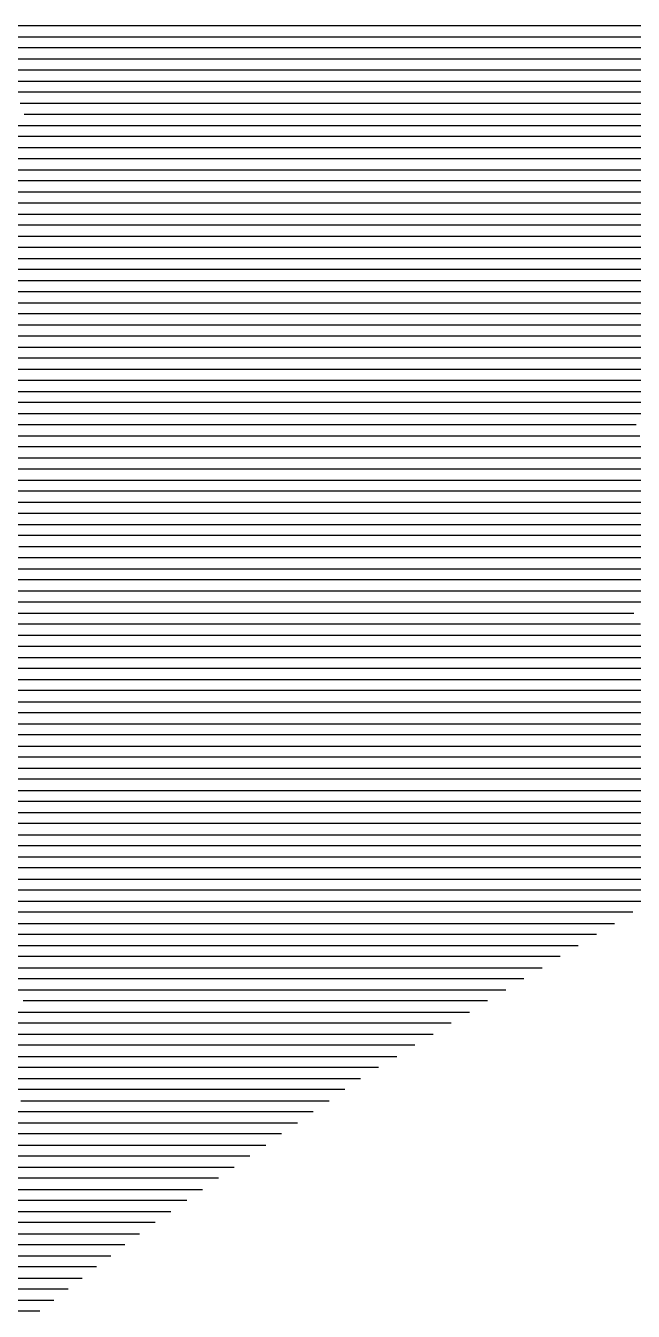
# Model space of a CAD drawing. Header units: metres. Extents: x -6.9 to 6.9, y -7 to 7.
# Drawn here: x -2.959 to -2.411, y 3.97 to 5.13 of the extents above; entities that cross this region are included whole.
import ezdxf

# ---------------------------------------------------------------- set-up
doc = ezdxf.new("R2010")
doc.units = ezdxf.units.M

msp = doc.modelspace()

# ---------------------------------------------------------------- linework, layer by layer
for p, q in [((-2.735125, 5.129597, -0.841392), (-2.988382, 5.129597, -0.883428)), ((-2.524326, 5.129597, -0.807016), (-2.735125, 5.129597, -0.841392)), ((-2.227061, 5.129597, -0.7572), (-2.524326, 5.129597, -0.807016)), ((-2.984877, 5.119597, -0.882415), (-2.729, 5.119597, -0.839944)), ((-2.729, 5.119597, -0.839944), (-2.521104, 5.119597, -0.806042)), ((-2.521104, 5.119597, -0.806042), (-2.221332, 5.119597, -0.755806)), ((-2.722874, 5.109597, -0.838497), (-2.981373, 5.109597, -0.881402)), ((-2.517882, 5.109597, -0.805067), (-2.722874, 5.109597, -0.838497)), ((-2.215602, 5.109597, -0.754411), (-2.517882, 5.109597, -0.805067)), ((-2.977868, 5.099597, -0.880389), (-2.716749, 5.099597, -0.837049)), ((-2.716749, 5.099597, -0.837049), (-2.51466, 5.099597, -0.804093)), ((-2.51466, 5.099597, -0.804093), (-2.209872, 5.099597, -0.753016)), ((-2.710624, 5.089597, -0.835601), (-2.974363, 5.089597, -0.879376)), ((-2.511438, 5.089597, -0.803118), (-2.710624, 5.089597, -0.835601)), ((-2.204143, 5.089597, -0.751622), (-2.511438, 5.089597, -0.803118)), ((-2.970858, 5.079597, -0.878363), (-2.704499, 5.079597, -0.834153)), ((-2.698374, 5.069597, -0.832705), (-2.967354, 5.069597, -0.87735)), ((-2.704499, 5.079597, -0.834153), (-2.508216, 5.079597, -0.802144)), ((-2.504994, 5.069597, -0.801169), (-2.698374, 5.069597, -0.832705)), ((-2.508216, 5.079597, -0.802144), (-2.198413, 5.079597, -0.750227)), ((-2.192683, 5.069597, -0.748832), (-2.504994, 5.069597, -0.801169)), ((-2.963849, 5.059597, -0.876337), (-2.692249, 5.059597, -0.831257)), ((-2.692249, 5.059597, -0.831257), (-2.501772, 5.059597, -0.800195)), ((-2.501772, 5.059597, -0.800195), (-2.186954, 5.059597, -0.747438)), ((-2.686124, 5.049597, -0.829809), (-2.960344, 5.049597, -0.875324)), ((-2.49855, 5.049597, -0.799221), (-2.686124, 5.049597, -0.829809)), ((-2.181224, 5.049597, -0.746043), (-2.49855, 5.049597, -0.799221)), ((-3.210705, 5.039597, -0.915313), (-2.956839, 5.039597, -0.874311)), ((-2.956839, 5.039597, -0.874311), (-2.679999, 5.039597, -0.828362)), ((-2.679999, 5.039597, -0.828362), (-2.495328, 5.039597, -0.798246)), ((-2.495328, 5.039597, -0.798246), (-2.175495, 5.039597, -0.744648)), ((-2.953334, 5.029597, -0.873298), (-3.204245, 5.029597, -0.913823)), ((-2.673874, 5.029597, -0.826914), (-2.953334, 5.029597, -0.873298)), ((-2.492106, 5.029597, -0.797272), (-2.673874, 5.029597, -0.826914)), ((-2.169765, 5.029597, -0.743254), (-2.492106, 5.029597, -0.797272)), ((-3.197786, 5.019597, -0.912332), (-2.94983, 5.019597, -0.872286)), ((-2.94983, 5.019597, -0.872286), (-2.667749, 5.019597, -0.825466)), ((-2.667749, 5.019597, -0.825466), (-2.488884, 5.019597, -0.796297)), ((-2.488884, 5.019597, -0.796297), (-2.164035, 5.019597, -0.741859)), ((-2.946325, 5.009597, -0.871273), (-3.191326, 5.009597, -0.910842)), ((-2.661624, 5.009597, -0.824018), (-2.946325, 5.009597, -0.871273)), ((-2.485662, 5.009597, -0.795323), (-2.661624, 5.009597, -0.824018)), ((-2.158306, 5.009597, -0.740464), (-2.485662, 5.009597, -0.795323)), ((-3.184867, 4.999597, -0.909352), (-2.94282, 4.999597, -0.87026)), ((-2.939315, 4.989597, -0.869247), (-3.178408, 4.989597, -0.907862)), ((-2.94282, 4.999597, -0.87026), (-2.655499, 4.999597, -0.82257)), ((-2.649374, 4.989597, -0.821122), (-2.939315, 4.989597, -0.869247)), ((-2.655499, 4.999597, -0.82257), (-2.48244, 4.999597, -0.794348)), ((-2.479218, 4.989597, -0.793374), (-2.649374, 4.989597, -0.821122)), ((-2.48244, 4.999597, -0.794348), (-2.152576, 4.999597, -0.73907)), ((-2.146847, 4.989597, -0.737675), (-2.479218, 4.989597, -0.793374)), ((-3.171948, 4.979597, -0.906372), (-2.935811, 4.979597, -0.868234)), ((-2.935811, 4.979597, -0.868234), (-2.643249, 4.979597, -0.819674)), ((-2.643249, 4.979597, -0.819674), (-2.475996, 4.979597, -0.7924)), ((-2.475996, 4.979597, -0.7924), (-2.141117, 4.979597, -0.73628)), ((-2.932306, 4.969597, -0.867221), (-3.165489, 4.969597, -0.904882)), ((-2.637123, 4.969597, -0.818227), (-2.932306, 4.969597, -0.867221)), ((-2.472774, 4.969597, -0.791425), (-2.637123, 4.969597, -0.818227)), ((-2.135387, 4.969597, -0.734886), (-2.472774, 4.969597, -0.791425)), ((-3.159029, 4.959597, -0.903392), (-2.928801, 4.959597, -0.866208)), ((-2.928801, 4.959597, -0.866208), (-2.630998, 4.959597, -0.816779)), ((-2.630998, 4.959597, -0.816779), (-2.469552, 4.959597, -0.790451)), ((-2.469552, 4.959597, -0.790451), (-2.129658, 4.959597, -0.733491)), ((-2.925296, 4.949597, -0.865195), (-3.15257, 4.949597, -0.901901)), ((-2.624873, 4.949597, -0.815331), (-2.925296, 4.949597, -0.865195)), ((-2.46633, 4.949597, -0.789476), (-2.624873, 4.949597, -0.815331)), ((-2.123928, 4.949597, -0.732096), (-2.46633, 4.949597, -0.789476)), ((-3.14611, 4.939597, -0.900411), (-2.921792, 4.939597, -0.864182)), ((-2.921792, 4.939597, -0.864182), (-2.618748, 4.939597, -0.813883)), ((-2.618748, 4.939597, -0.813883), (-2.463108, 4.939597, -0.788502)), ((-2.463108, 4.939597, -0.788502), (-2.118199, 4.939597, -0.730702)), ((-2.918287, 4.929597, -0.863169), (-3.139651, 4.929597, -0.898921)), ((-3.133191, 4.919597, -0.897431), (-2.914782, 4.919597, -0.862156)), ((-2.612623, 4.929597, -0.812435), (-2.918287, 4.929597, -0.863169)), ((-2.914782, 4.919597, -0.862156), (-2.606498, 4.919597, -0.810987)), ((-2.459886, 4.929597, -0.787527), (-2.612623, 4.929597, -0.812435)), ((-2.606498, 4.919597, -0.810987), (-2.456664, 4.919597, -0.786553)), ((-2.112469, 4.929597, -0.729307), (-2.459886, 4.929597, -0.787527)), ((-2.456664, 4.919597, -0.786553), (-2.106739, 4.919597, -0.727912)), ((-2.911277, 4.909597, -0.861143), (-3.126732, 4.909597, -0.895941)), ((-2.600373, 4.909597, -0.809539), (-2.911277, 4.909597, -0.861143)), ((-2.453442, 4.909597, -0.785578), (-2.600373, 4.909597, -0.809539)), ((-2.10101, 4.909597, -0.726518), (-2.453442, 4.909597, -0.785578)), ((-3.120273, 4.899597, -0.894451), (-2.907773, 4.899597, -0.86013)), ((-2.907773, 4.899597, -0.86013), (-2.594248, 4.899597, -0.808092)), ((-2.594248, 4.899597, -0.808092), (-2.45022, 4.899597, -0.784604)), ((-2.45022, 4.899597, -0.784604), (-2.09528, 4.899597, -0.725123)), ((-2.904268, 4.889597, -0.859117), (-3.113813, 4.889597, -0.892961)), ((-2.588123, 4.889597, -0.806644), (-2.904268, 4.889597, -0.859117)), ((-2.446998, 4.889597, -0.78363), (-2.588123, 4.889597, -0.806644)), ((-2.08955, 4.889597, -0.723728), (-2.446998, 4.889597, -0.78363)), ((-3.107354, 4.879597, -0.89147), (-2.900763, 4.879597, -0.858104)), ((-2.900763, 4.879597, -0.858104), (-2.581998, 4.879597, -0.805196)), ((-2.581998, 4.879597, -0.805196), (-2.443776, 4.879597, -0.782655)), ((-2.443776, 4.879597, -0.782655), (-2.083821, 4.879597, -0.722334)), ((-2.897258, 4.869597, -0.857091), (-3.100894, 4.869597, -0.88998)), ((-2.575873, 4.869597, -0.803748), (-2.897258, 4.869597, -0.857091)), ((-2.440554, 4.869597, -0.781681), (-2.575873, 4.869597, -0.803748)), ((-2.078091, 4.869597, -0.720939), (-2.440554, 4.869597, -0.781681)), ((-3.094435, 4.859597, -0.88849), (-2.893754, 4.859597, -0.856078)), ((-2.890249, 4.849597, -0.855066), (-3.087975, 4.849597, -0.887)), ((-2.893754, 4.859597, -0.856078), (-2.569748, 4.859597, -0.8023)), ((-2.563623, 4.849597, -0.800852), (-2.890249, 4.849597, -0.855066)), ((-2.569748, 4.859597, -0.8023), (-2.437332, 4.859597, -0.780706)), ((-2.43411, 4.849597, -0.779732), (-2.563623, 4.849597, -0.800852)), ((-2.437332, 4.859597, -0.780706), (-2.072362, 4.859597, -0.719544)), ((-2.066632, 4.849597, -0.71815), (-2.43411, 4.849597, -0.779732)), ((-3.081516, 4.839597, -0.88551), (-2.886744, 4.839597, -0.854053)), ((-2.886744, 4.839597, -0.854053), (-2.557498, 4.839597, -0.799404)), ((-2.557498, 4.839597, -0.799404), (-2.430888, 4.839597, -0.778757)), ((-2.430888, 4.839597, -0.778757), (-2.060902, 4.839597, -0.716755)), ((-2.883239, 4.829597, -0.85304), (-3.075057, 4.829597, -0.88402)), ((-2.551372, 4.829597, -0.797957), (-2.883239, 4.829597, -0.85304)), ((-2.427667, 4.829597, -0.777783), (-2.551372, 4.829597, -0.797957)), ((-2.055173, 4.829597, -0.71536), (-2.427667, 4.829597, -0.777783)), ((-3.068597, 4.819597, -0.88253), (-2.879735, 4.819597, -0.852027)), ((-2.879735, 4.819597, -0.852027), (-2.545247, 4.819597, -0.796509)), ((-2.545247, 4.819597, -0.796509), (-2.424445, 4.819597, -0.776809)), ((-2.424445, 4.819597, -0.776809), (-2.049443, 4.819597, -0.713966)), ((-2.87623, 4.809597, -0.851014), (-3.062138, 4.809597, -0.881039)), ((-2.539122, 4.809597, -0.795061), (-2.87623, 4.809597, -0.851014)), ((-2.421223, 4.809597, -0.775834), (-2.539122, 4.809597, -0.795061)), ((-2.043714, 4.809597, -0.712571), (-2.421223, 4.809597, -0.775834)), ((-3.055678, 4.799597, -0.879549), (-2.872725, 4.799597, -0.850001)), ((-2.872725, 4.799597, -0.850001), (-2.532997, 4.799597, -0.793613)), ((-2.532997, 4.799597, -0.793613), (-2.418001, 4.799597, -0.77486)), ((-2.418001, 4.799597, -0.77486), (-2.037984, 4.799597, -0.711176)), ((-2.86922, 4.789597, -0.848988), (-3.049219, 4.789597, -0.878059)), ((-3.042759, 4.779597, -0.876569), (-2.865716, 4.779597, -0.847975)), ((-2.526872, 4.789597, -0.792165), (-2.86922, 4.789597, -0.848988)), ((-2.865716, 4.779597, -0.847975), (-2.520747, 4.779597, -0.790717)), ((-2.414779, 4.789597, -0.773885), (-2.526872, 4.789597, -0.792165)), ((-2.520747, 4.779597, -0.790717), (-2.411557, 4.779597, -0.772911)), ((-2.032254, 4.789597, -0.709782), (-2.414779, 4.789597, -0.773885)), ((-2.411557, 4.779597, -0.772911), (-2.026525, 4.779597, -0.708387)), ((-2.862211, 4.769597, -0.846962), (-3.0363, 4.769597, -0.875079)), ((-2.514622, 4.769597, -0.789269), (-2.862211, 4.769597, -0.846962)), ((-2.408335, 4.769597, -0.771936), (-2.514622, 4.769597, -0.789269)), ((-3.02984, 4.759597, -0.873589), (-2.858706, 4.759597, -0.845949)), ((-2.858706, 4.759597, -0.845949), (-2.508497, 4.759597, -0.787822)), ((-2.508497, 4.759597, -0.787822), (-2.405113, 4.759597, -0.770962)), ((-2.855201, 4.749597, -0.844936), (-3.023381, 4.749597, -0.872099)), ((-2.502372, 4.749597, -0.786374), (-2.855201, 4.749597, -0.844936)), ((-2.401891, 4.749597, -0.769988), (-2.502372, 4.749597, -0.786374)), ((-3.016922, 4.739597, -0.870608), (-2.851697, 4.739597, -0.843923)), ((-2.851697, 4.739597, -0.843923), (-2.496247, 4.739597, -0.784926)), ((-2.496247, 4.739597, -0.784926), (-2.398669, 4.739597, -0.769013)), ((-2.848192, 4.729597, -0.84291), (-3.010462, 4.729597, -0.869118)), ((-2.490122, 4.729597, -0.783478), (-2.848192, 4.729597, -0.84291)), ((-2.395447, 4.729597, -0.768039), (-2.490122, 4.729597, -0.783478)), ((-3.004003, 4.719597, -0.867628), (-2.844687, 4.719597, -0.841897)), ((-2.844687, 4.719597, -0.841897), (-2.483997, 4.719597, -0.78203)), ((-2.483997, 4.719597, -0.78203), (-2.392225, 4.719597, -0.767064)), ((-2.841182, 4.709597, -0.840884), (-2.997543, 4.709597, -0.866138)), ((-2.991084, 4.699597, -0.864648), (-2.837678, 4.699597, -0.839871)), ((-2.477872, 4.709597, -0.780582), (-2.841182, 4.709597, -0.840884)), ((-2.837678, 4.699597, -0.839871), (-2.471747, 4.699597, -0.779134)), ((-2.389003, 4.709597, -0.76609), (-2.477872, 4.709597, -0.780582)), ((-2.471747, 4.699597, -0.779134), (-2.385781, 4.699597, -0.765115)), ((-2.834173, 4.689597, -0.838859), (-2.984624, 4.689597, -0.863158)), ((-2.465621, 4.689597, -0.777687), (-2.834173, 4.689597, -0.838859)), ((-2.382559, 4.689597, -0.764141), (-2.465621, 4.689597, -0.777687)), ((-2.978165, 4.679597, -0.861668), (-2.830668, 4.679597, -0.837846)), ((-2.830668, 4.679597, -0.837846), (-2.459496, 4.679597, -0.776239)), ((-2.459496, 4.679597, -0.776239), (-2.379337, 4.679597, -0.763167)), ((-2.827163, 4.669597, -0.836833), (-2.971705, 4.669597, -0.860177)), ((-2.453371, 4.669597, -0.774791), (-2.827163, 4.669597, -0.836833)), ((-2.376115, 4.669597, -0.762192), (-2.453371, 4.669597, -0.774791)), ((-2.965246, 4.659597, -0.858687), (-2.823659, 4.659597, -0.83582)), ((-2.823659, 4.659597, -0.83582), (-2.447246, 4.659597, -0.773343)), ((-2.447246, 4.659597, -0.773343), (-2.372893, 4.659597, -0.761218)), ((-2.958787, 4.649597, -0.857197), (-3.154399, 4.649597, -0.8894)), ((-2.820154, 4.649597, -0.834807), (-2.958787, 4.649597, -0.857197)), ((-2.441121, 4.649597, -0.771895), (-2.820154, 4.649597, -0.834807)), ((-2.369671, 4.649597, -0.760243), (-2.441121, 4.649597, -0.771895)), ((-3.149573, 4.639597, -0.888178), (-2.952327, 4.639597, -0.855707)), ((-2.945868, 4.629597, -0.854217), (-3.144747, 4.629597, -0.886957)), ((-2.952327, 4.639597, -0.855707), (-2.816649, 4.639597, -0.833794)), ((-2.813144, 4.629597, -0.832781), (-2.945868, 4.629597, -0.854217)), ((-2.816649, 4.639597, -0.833794), (-2.434996, 4.639597, -0.770447)), ((-2.428871, 4.629597, -0.768999), (-2.813144, 4.629597, -0.832781)), ((-2.434996, 4.639597, -0.770447), (-2.366449, 4.639597, -0.759269)), ((-2.363227, 4.629597, -0.758294), (-2.428871, 4.629597, -0.768999)), ((-3.13992, 4.619597, -0.885736), (-2.939408, 4.619597, -0.852727)), ((-2.939408, 4.619597, -0.852727), (-2.80964, 4.619597, -0.831768)), ((-2.80964, 4.619597, -0.831768), (-2.422746, 4.619597, -0.767552)), ((-2.422746, 4.619597, -0.767552), (-2.360005, 4.619597, -0.75732)), ((-2.932949, 4.609597, -0.851237), (-3.135094, 4.609597, -0.884514)), ((-2.806135, 4.609597, -0.830755), (-2.932949, 4.609597, -0.851237)), ((-2.416621, 4.609597, -0.766104), (-2.806135, 4.609597, -0.830755)), ((-2.356783, 4.609597, -0.756345), (-2.416621, 4.609597, -0.766104)), ((-3.130267, 4.599597, -0.883293), (-2.926489, 4.599597, -0.849746)), ((-2.926489, 4.599597, -0.849746), (-2.80263, 4.599597, -0.829742)), ((-2.80263, 4.599597, -0.829742), (-2.410496, 4.599597, -0.764656)), ((-2.92003, 4.589597, -0.848256), (-3.125441, 4.589597, -0.882072)), ((-2.799125, 4.589597, -0.828729), (-2.92003, 4.589597, -0.848256)), ((-2.404371, 4.589597, -0.763208), (-2.799125, 4.589597, -0.828729)), ((-3.120614, 4.579597, -0.88085), (-2.91357, 4.579597, -0.846766)), ((-2.91357, 4.579597, -0.846766), (-2.795621, 4.579597, -0.827716)), ((-2.795621, 4.579597, -0.827716), (-2.398246, 4.579597, -0.76176)), ((-2.907111, 4.569597, -0.845276), (-3.115788, 4.569597, -0.879629)), ((-3.110961, 4.559597, -0.878408), (-2.900652, 4.559597, -0.843786)), ((-2.792116, 4.569597, -0.826703), (-2.907111, 4.569597, -0.845276)), ((-2.900652, 4.559597, -0.843786), (-2.788611, 4.559597, -0.82569)), ((-2.392121, 4.569597, -0.760312), (-2.792116, 4.569597, -0.826703)), ((-2.788611, 4.559597, -0.82569), (-2.385996, 4.559597, -0.758864)), ((-2.894192, 4.549597, -0.842296), (-3.106135, 4.549597, -0.877187)), ((-2.785106, 4.549597, -0.824677), (-2.894192, 4.549597, -0.842296)), ((-2.37987, 4.549597, -0.757417), (-2.785106, 4.549597, -0.824677)), ((-3.101308, 4.539597, -0.875965), (-2.887733, 4.539597, -0.840805)), ((-2.887733, 4.539597, -0.840805), (-2.781601, 4.539597, -0.823664)), ((-2.781601, 4.539597, -0.823664), (-2.373745, 4.539597, -0.755969)), ((-2.881273, 4.529597, -0.839315), (-3.096482, 4.529597, -0.874744)), ((-2.778097, 4.529597, -0.822652), (-2.881273, 4.529597, -0.839315)), ((-2.36762, 4.529597, -0.754521), (-2.778097, 4.529597, -0.822652)), ((-3.091655, 4.519597, -0.873523), (-2.874814, 4.519597, -0.837825)), ((-2.874814, 4.519597, -0.837825), (-2.774592, 4.519597, -0.821639)), ((-2.774592, 4.519597, -0.821639), (-2.361495, 4.519597, -0.753073)), ((-2.868354, 4.509597, -0.836335), (-3.086829, 4.509597, -0.872301)), ((-2.771087, 4.509597, -0.820626), (-2.868354, 4.509597, -0.836335)), ((-2.35537, 4.509597, -0.751625), (-2.771087, 4.509597, -0.820626)), ((-3.082003, 4.499597, -0.87108), (-2.861895, 4.499597, -0.834845)), ((-2.855435, 4.489597, -0.833355), (-3.077176, 4.489597, -0.869859)), ((-2.861895, 4.499597, -0.834845), (-2.767582, 4.499597, -0.819613)), ((-2.764078, 4.489597, -0.8186), (-2.855435, 4.489597, -0.833355)), ((-2.767582, 4.499597, -0.819613), (-2.349245, 4.499597, -0.750177)), ((-2.34312, 4.489597, -0.748729), (-2.764078, 4.489597, -0.8186)), ((-3.07235, 4.479597, -0.868637), (-2.848976, 4.479597, -0.831865)), ((-2.848976, 4.479597, -0.831865), (-2.760573, 4.479597, -0.817587)), ((-2.760573, 4.479597, -0.817587), (-2.336995, 4.479597, -0.747282)), ((-2.842517, 4.469597, -0.830374), (-3.067523, 4.469597, -0.867416)), ((-2.757068, 4.469597, -0.816574), (-2.842517, 4.469597, -0.830374)), ((-2.33087, 4.469597, -0.745834), (-2.757068, 4.469597, -0.816574)), ((-3.062697, 4.459597, -0.866195), (-2.836057, 4.459597, -0.828884)), ((-2.836057, 4.459597, -0.828884), (-2.753563, 4.459597, -0.815561)), ((-2.753563, 4.459597, -0.815561), (-2.324745, 4.459597, -0.744386)), ((-2.829598, 4.449597, -0.827394), (-3.05787, 4.449597, -0.864973)), ((-2.750059, 4.449597, -0.814548), (-2.829598, 4.449597, -0.827394)), ((-2.31862, 4.449597, -0.742938), (-2.750059, 4.449597, -0.814548)), ((-3.053044, 4.439597, -0.863752), (-2.823138, 4.439597, -0.825904)), ((-2.823138, 4.439597, -0.825904), (-2.746554, 4.439597, -0.813535)), ((-2.746554, 4.439597, -0.813535), (-2.312495, 4.439597, -0.74149)), ((-2.816679, 4.429597, -0.824414), (-3.048217, 4.429597, -0.862531)), ((-2.743049, 4.429597, -0.812522), (-2.816679, 4.429597, -0.824414)), ((-2.30637, 4.429597, -0.740042), (-2.743049, 4.429597, -0.812522)), ((-3.043391, 4.419597, -0.861309), (-2.810219, 4.419597, -0.822924)), ((-2.80376, 4.409597, -0.821434), (-3.038564, 4.409597, -0.860088)), ((-2.810219, 4.419597, -0.822924), (-2.739544, 4.419597, -0.811509)), ((-2.73604, 4.409597, -0.810496), (-2.80376, 4.409597, -0.821434)), ((-2.739544, 4.419597, -0.811509), (-2.300245, 4.419597, -0.738594)), ((-2.294119, 4.409597, -0.737147), (-2.73604, 4.409597, -0.810496)), ((-3.033738, 4.399597, -0.858867), (-2.7973, 4.399597, -0.819943)), ((-2.7973, 4.399597, -0.819943), (-2.732535, 4.399597, -0.809483)), ((-2.732535, 4.399597, -0.809483), (-2.296725, 4.399597, -0.737148)), ((-2.790841, 4.389597, -0.818453), (-3.028911, 4.389597, -0.857645)), ((-2.72903, 4.389597, -0.80847), (-2.790841, 4.389597, -0.818453)), ((-2.313103, 4.389597, -0.739435), (-2.72903, 4.389597, -0.80847)), ((-3.024085, 4.379597, -0.856424), (-2.784382, 4.379597, -0.816963)), ((-2.784382, 4.379597, -0.816963), (-2.725525, 4.379597, -0.807457)), ((-2.725525, 4.379597, -0.807457), (-2.32948, 4.379597, -0.741722)), ((-2.777922, 4.369597, -0.815473), (-3.019259, 4.369597, -0.855203)), ((-2.722021, 4.369597, -0.806444), (-2.777922, 4.369597, -0.815473)), ((-2.345858, 4.369597, -0.744009), (-2.722021, 4.369597, -0.806444)), ((-3.014432, 4.359597, -0.853981), (-2.771463, 4.359597, -0.813983)), ((-2.771463, 4.359597, -0.813983), (-2.718516, 4.359597, -0.805432)), ((-2.718516, 4.359597, -0.805432), (-2.362235, 4.359597, -0.746296)), ((-2.765003, 4.349597, -0.812493), (-3.009606, 4.349597, -0.85276)), ((-3.004779, 4.339597, -0.851539), (-2.758544, 4.339597, -0.811003)), ((-2.715011, 4.349597, -0.804419), (-2.765003, 4.349597, -0.812493)), ((-2.758544, 4.339597, -0.811003), (-2.711506, 4.339597, -0.803406)), ((-2.378613, 4.349597, -0.748583), (-2.715011, 4.349597, -0.804419)), ((-2.711506, 4.339597, -0.803406), (-2.39499, 4.339597, -0.75087)), ((-2.752084, 4.329597, -0.809512), (-2.999953, 4.329597, -0.850318)), ((-2.708002, 4.329597, -0.802393), (-2.752084, 4.329597, -0.809512)), ((-2.411367, 4.329597, -0.753158), (-2.708002, 4.329597, -0.802393)), ((-2.995126, 4.319597, -0.849096), (-2.745625, 4.319597, -0.808022)), ((-2.745625, 4.319597, -0.808022), (-2.704497, 4.319597, -0.80138)), ((-2.704497, 4.319597, -0.80138), (-2.427745, 4.319597, -0.755445)), ((-2.739165, 4.309597, -0.806532), (-2.9903, 4.309597, -0.847875)), ((-2.700992, 4.309597, -0.800367), (-2.739165, 4.309597, -0.806532)), ((-2.444122, 4.309597, -0.757732), (-2.700992, 4.309597, -0.800367)), ((-2.985473, 4.299597, -0.846654), (-2.732706, 4.299597, -0.805042)), ((-2.732706, 4.299597, -0.805042), (-2.697487, 4.299597, -0.799354)), ((-2.697487, 4.299597, -0.799354), (-2.4605, 4.299597, -0.760019)), ((-2.726247, 4.289597, -0.803552), (-2.980647, 4.289597, -0.845432)), ((-2.693983, 4.289597, -0.798341), (-2.726247, 4.289597, -0.803552)), ((-2.476877, 4.289597, -0.762306), (-2.693983, 4.289597, -0.798341)), ((-2.97582, 4.279597, -0.844211), (-2.719787, 4.279597, -0.802062)), ((-2.713328, 4.269597, -0.800572), (-2.970994, 4.269597, -0.84299)), ((-2.719787, 4.279597, -0.802062), (-2.690478, 4.279597, -0.797328)), ((-2.686973, 4.269597, -0.796315), (-2.713328, 4.269597, -0.800572)), ((-2.690478, 4.279597, -0.797328), (-2.493255, 4.279597, -0.764593)), ((-2.509632, 4.269597, -0.76688), (-2.686973, 4.269597, -0.796315)), ((-2.966167, 4.259597, -0.841768), (-2.706868, 4.259597, -0.799081)), ((-2.706868, 4.259597, -0.799081), (-2.683468, 4.259597, -0.795302)), ((-2.683468, 4.259597, -0.795302), (-2.52601, 4.259597, -0.769167)), ((-2.700409, 4.249597, -0.797591), (-2.961341, 4.249597, -0.840547)), ((-2.679964, 4.249597, -0.794289), (-2.700409, 4.249597, -0.797591)), ((-2.542387, 4.249597, -0.771454), (-2.679964, 4.249597, -0.794289)), ((-3.031577, 4.239597, -0.851365), (-2.956515, 4.239597, -0.839326)), ((-2.956515, 4.239597, -0.839326), (-2.693949, 4.239597, -0.796101)), ((-2.693949, 4.239597, -0.796101), (-2.676459, 4.239597, -0.793276)), ((-2.676459, 4.239597, -0.793276), (-2.558764, 4.239597, -0.773741)), ((-2.951688, 4.229597, -0.838104), (-3.023033, 4.229597, -0.849547)), ((-2.68749, 4.229597, -0.794611), (-2.951688, 4.229597, -0.838104)), ((-2.672954, 4.229597, -0.792263), (-2.68749, 4.229597, -0.794611)), ((-2.575142, 4.229597, -0.776028), (-2.672954, 4.229597, -0.792263)), ((-3.014488, 4.219597, -0.84773), (-2.946862, 4.219597, -0.836883)), ((-2.946862, 4.219597, -0.836883), (-2.68103, 4.219597, -0.793121)), ((-2.68103, 4.219597, -0.793121), (-2.669449, 4.219597, -0.79125)), ((-2.669449, 4.219597, -0.79125), (-2.591519, 4.219597, -0.778316)), ((-2.942035, 4.209597, -0.835662), (-3.005943, 4.209597, -0.845912)), ((-2.997398, 4.199597, -0.844094), (-2.937209, 4.199597, -0.83444)), ((-2.674571, 4.209597, -0.791631), (-2.942035, 4.209597, -0.835662)), ((-2.937209, 4.199597, -0.83444), (-2.668112, 4.199597, -0.790141)), ((-2.665945, 4.209597, -0.790237), (-2.674571, 4.209597, -0.791631)), ((-2.668112, 4.199597, -0.790141), (-2.66244, 4.199597, -0.789225)), ((-2.607897, 4.209597, -0.780603), (-2.665945, 4.209597, -0.790237)), ((-2.66244, 4.199597, -0.789225), (-2.624274, 4.199597, -0.78289)), ((-2.932382, 4.189597, -0.833219), (-2.988853, 4.189597, -0.842277)), ((-2.661652, 4.189597, -0.78865), (-2.932382, 4.189597, -0.833219)), ((-2.658935, 4.189597, -0.788212), (-2.661652, 4.189597, -0.78865)), ((-2.640652, 4.189597, -0.785177), (-2.658935, 4.189597, -0.788212)), ((-2.980309, 4.179597, -0.840459), (-2.927556, 4.179597, -0.831998)), ((-2.927556, 4.179597, -0.831998), (-2.656858, 4.179597, -0.787434)), ((-2.922729, 4.169597, -0.830776), (-2.971764, 4.169597, -0.838641)), ((-2.671112, 4.169597, -0.789354), (-2.922729, 4.169597, -0.830776)), ((-2.963219, 4.159597, -0.836823), (-2.917903, 4.159597, -0.829555)), ((-2.917903, 4.159597, -0.829555), (-2.685366, 4.159597, -0.791274)), ((-2.954674, 4.149597, -0.835006), (-3.229558, 4.149597, -0.879954)), ((-2.913076, 4.149597, -0.828334), (-2.954674, 4.149597, -0.835006)), ((-2.69962, 4.149597, -0.793194), (-2.913076, 4.149597, -0.828334)), ((-3.222979, 4.139597, -0.878457), (-2.94613, 4.139597, -0.833188)), ((-2.94613, 4.139597, -0.833188), (-2.90825, 4.139597, -0.827113)), ((-2.90825, 4.139597, -0.827113), (-2.713873, 4.139597, -0.795113)), ((-2.937585, 4.129597, -0.83137), (-3.216401, 4.129597, -0.876961)), ((-3.209823, 4.119597, -0.875465), (-2.92904, 4.119597, -0.829553)), ((-2.903423, 4.129597, -0.825891), (-2.937585, 4.129597, -0.83137)), ((-2.92904, 4.119597, -0.829553), (-2.898597, 4.119597, -0.82467)), ((-2.728127, 4.129597, -0.797033), (-2.903423, 4.129597, -0.825891)), ((-2.898597, 4.119597, -0.82467), (-2.742381, 4.119597, -0.798953)), ((-2.920495, 4.109597, -0.827735), (-3.203244, 4.109597, -0.873969)), ((-2.893771, 4.109597, -0.823449), (-2.920495, 4.109597, -0.827735)), ((-2.756635, 4.109597, -0.800873), (-2.893771, 4.109597, -0.823449)), ((-3.196666, 4.099597, -0.872473), (-2.911951, 4.099597, -0.825917)), ((-2.911951, 4.099597, -0.825917), (-2.888944, 4.099597, -0.822227)), ((-2.888944, 4.099597, -0.822227), (-2.770889, 4.099597, -0.802792)), ((-2.903406, 4.089597, -0.8241), (-3.190088, 4.089597, -0.870977)), ((-2.884118, 4.089597, -0.821006), (-2.903406, 4.089597, -0.8241)), ((-2.785142, 4.089597, -0.804712), (-2.884118, 4.089597, -0.821006)), ((-3.183509, 4.079597, -0.86948), (-2.894861, 4.079597, -0.822282)), ((-2.894861, 4.079597, -0.822282), (-2.879291, 4.079597, -0.819785)), ((-2.879291, 4.079597, -0.819785), (-2.799396, 4.079597, -0.806632)), ((-2.886316, 4.069597, -0.820464), (-3.176931, 4.069597, -0.867984)), ((-2.874465, 4.069597, -0.818563), (-2.886316, 4.069597, -0.820464)), ((-2.81365, 4.069597, -0.808552), (-2.874465, 4.069597, -0.818563)), ((-3.170353, 4.059597, -0.866488), (-2.877771, 4.059597, -0.818646)), ((-2.869227, 4.049597, -0.816829), (-3.163774, 4.049597, -0.864992)), ((-2.877771, 4.059597, -0.818646), (-2.869638, 4.059597, -0.817342)), ((-2.869638, 4.059597, -0.817342), (-2.827904, 4.059597, -0.810471)), ((-2.864812, 4.049597, -0.816121), (-2.869227, 4.049597, -0.816829)), ((-2.842158, 4.049597, -0.812391), (-2.864812, 4.049597, -0.816121)), ((-3.157196, 4.039597, -0.863496), (-2.860682, 4.039597, -0.815011)), ((-2.860682, 4.039597, -0.815011), (-2.859985, 4.039597, -0.814899)), ((-2.859985, 4.039597, -0.814899), (-2.856411, 4.039597, -0.814311)), ((-2.869481, 4.029597, -0.816029), (-3.150617, 4.029597, -0.862)), ((-3.144039, 4.019597, -0.860504), (-2.882278, 4.019597, -0.817701)), ((-2.895074, 4.009597, -0.819373), (-3.137461, 4.009597, -0.859007)), ((-3.130882, 3.999597, -0.857511), (-2.907871, 3.999597, -0.821045)), ((-2.920668, 3.989597, -0.822717), (-3.124304, 3.989597, -0.856015)), ((-3.117726, 3.979597, -0.854519), (-2.933465, 3.979597, -0.824389)), ((-2.946261, 3.969597, -0.826061), (-3.111147, 3.969597, -0.853023))]:
    msp.add_line(p, q)

doc.saveas('drawing.dxf')
